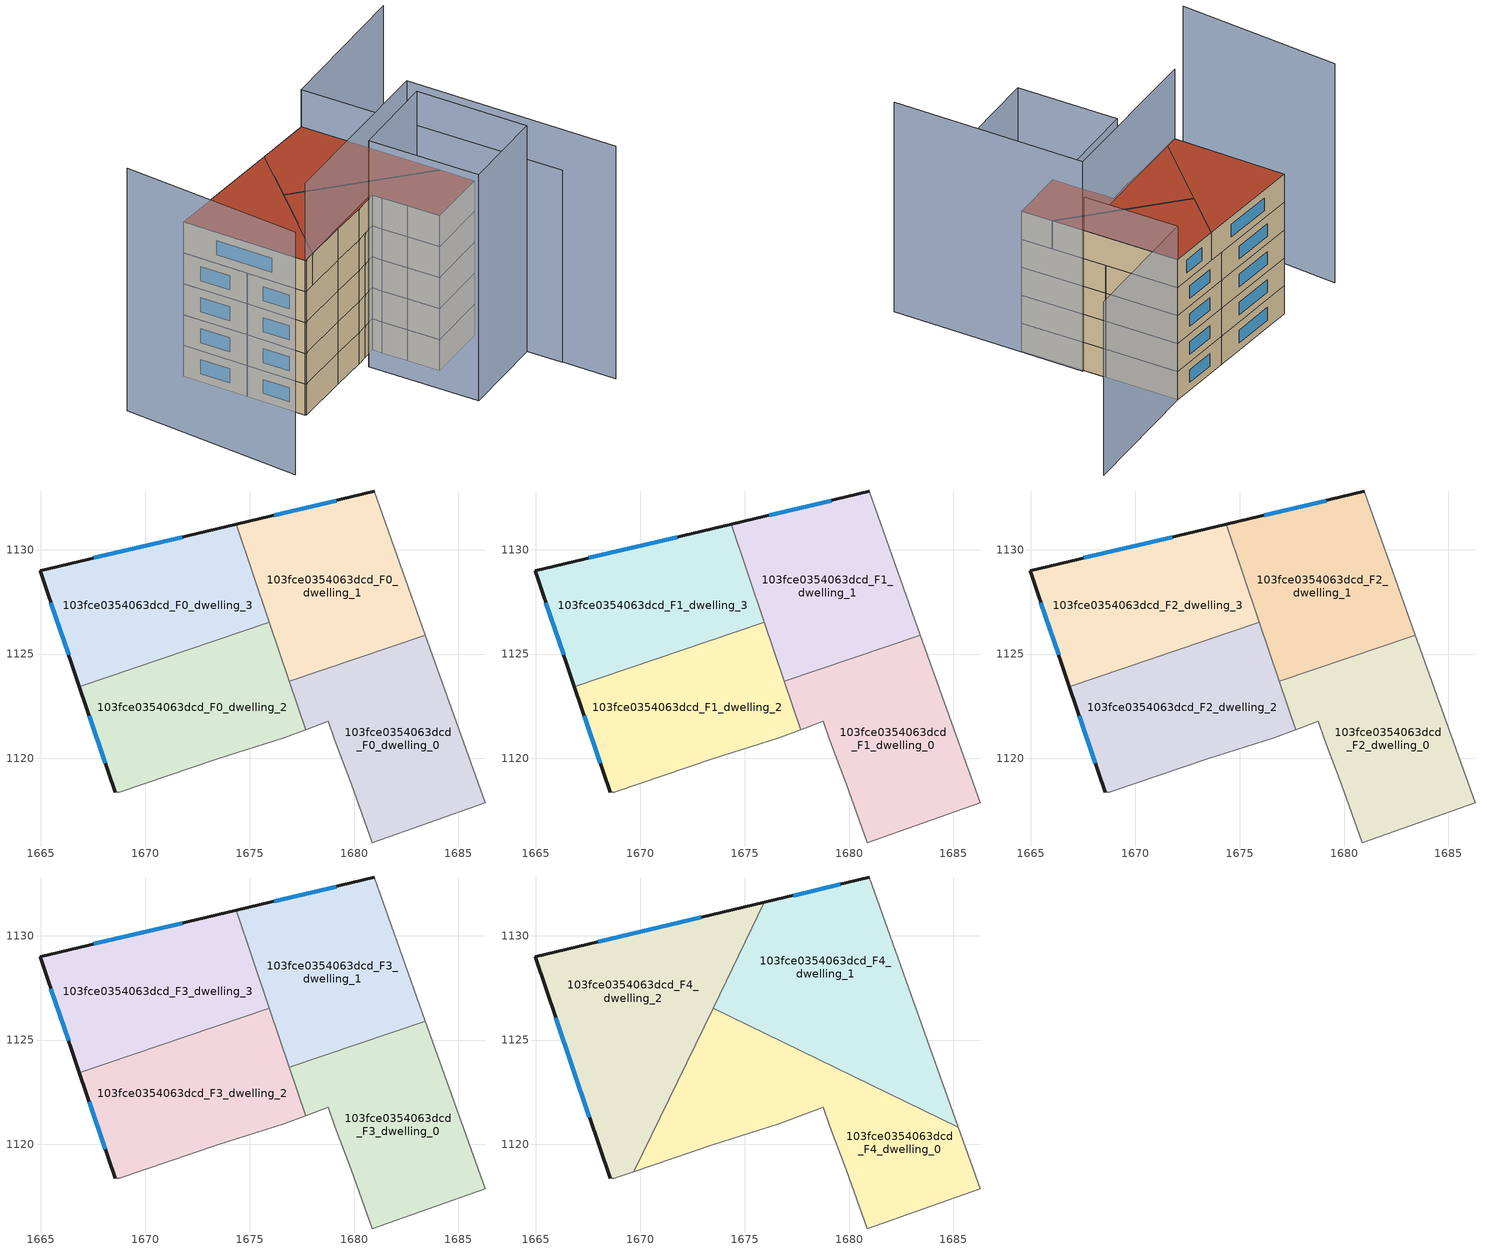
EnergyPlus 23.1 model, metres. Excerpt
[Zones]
103fce0354063dcd_F0_dwelling_0
 floor ground (EU_floor_Construction): 1683.42,1125.91 1686.27,1117.87 1680.87,1115.97 1679.87,1118.78 1679.07,1120.88 1678.77,1121.78 1677.69,1121.37 1676.9,1123.7 z0
 wall adiabatic (EU_wall_Construction): 1677.69,1121.37 1678.77,1121.78 1679.07,1120.88 1679.87,1118.78 1680.87,1115.97 1686.27,1117.87 1683.42,1125.91 z0:3
 wall to 103fce0354063dcd_F0_dwelling_1 (EU_wall_Construction): 1683.42,1125.91 1676.9,1123.7 z0:3
 wall to 103fce0354063dcd_F0_dwelling_2 (EU_wall_Construction): 1676.9,1123.7 1677.69,1121.37 z0:3
103fce0354063dcd_F0_dwelling_1
 floor ground (EU_floor_Construction): 1680.97,1132.78 1683.42,1125.91 1676.9,1123.7 1674.35,1131.21 z0
 wall outside (EU_wall_Construction): 1680.97,1132.78 1674.35,1131.21 z0:3
 wall adiabatic (EU_wall_Construction): 1683.42,1125.91 1680.97,1132.78 z0:3
 wall to 103fce0354063dcd_F0_dwelling_3 (EU_wall_Construction): 1674.35,1131.21 1675.94,1126.51 z0:3
 wall to 103fce0354063dcd_F0_dwelling_2 (EU_wall_Construction): 1675.94,1126.51 1676.9,1123.7 z0:3
 window (EU_Window_Construction): 1679.15,1132.35 1676.17,1131.65 z0.83:2.17
103fce0354063dcd_F0_dwelling_2
 floor ground (EU_floor_Construction): 1675.94,1126.51 1677.69,1121.37 1676.67,1120.98 1673.46,1119.98 1668.76,1118.38 1668.56,1118.38 1666.84,1123.43 z0
 wall outside (EU_wall_Construction): 1666.84,1123.43 1668.56,1118.38 z0:3
 wall to 103fce0354063dcd_F0_dwelling_3 (EU_wall_Construction): 1675.94,1126.51 1666.84,1123.43 z0:3
 wall adiabatic (EU_wall_Construction): 1668.56,1118.38 1668.76,1118.38 1673.46,1119.98 1676.67,1120.98 1677.69,1121.37 z0:3
 window (EU_Window_Construction): 1667.32,1122.04 1668.09,1119.77 z0.83:2.17
103fce0354063dcd_F0_dwelling_3
 floor ground (EU_floor_Construction): 1674.35,1131.21 1675.94,1126.51 1666.84,1123.43 1664.96,1128.99 z0
 wall outside (EU_wall_Construction): 1674.35,1131.21 1664.96,1128.99 1666.84,1123.43 z0:3
 window (EU_Window_Construction): 1665.48,1127.46 1666.33,1124.96 / 1671.76,1130.6 1667.54,1129.6 z0.83:2.17
103fce0354063dcd_F1_dwelling_0
 floor to 103fce0354063dcd_F0_dwelling_0 (EU_floor_Construction): 1683.42,1125.91 1686.27,1117.87 1680.87,1115.97 1679.87,1118.78 1679.07,1120.88 1678.77,1121.78 1677.69,1121.37 1676.9,1123.7 z3
 wall adiabatic (EU_wall_Construction): 1677.69,1121.37 1678.77,1121.78 1679.07,1120.88 1679.87,1118.78 1680.87,1115.97 1686.27,1117.87 1683.42,1125.91 z3:6
 wall to 103fce0354063dcd_F1_dwelling_1 (EU_wall_Construction): 1683.42,1125.91 1676.9,1123.7 z3:6
 wall to 103fce0354063dcd_F1_dwelling_2 (EU_wall_Construction): 1676.9,1123.7 1677.69,1121.37 z3:6
103fce0354063dcd_F1_dwelling_1
 floor to 103fce0354063dcd_F0_dwelling_1 (EU_floor_Construction): 1680.97,1132.78 1683.42,1125.91 1676.9,1123.7 1674.35,1131.21 z3
 wall outside (EU_wall_Construction): 1680.97,1132.78 1674.35,1131.21 z3:6
 wall adiabatic (EU_wall_Construction): 1683.42,1125.91 1680.97,1132.78 z3:6
 wall to 103fce0354063dcd_F1_dwelling_3 (EU_wall_Construction): 1674.35,1131.21 1675.94,1126.51 z3:6
 wall to 103fce0354063dcd_F1_dwelling_2 (EU_wall_Construction): 1675.94,1126.51 1676.9,1123.7 z3:6
 window (EU_Window_Construction): 1679.15,1132.35 1676.17,1131.65 z3.83:5.17
103fce0354063dcd_F1_dwelling_2
 floor to 103fce0354063dcd_F0_dwelling_2 (EU_floor_Construction): 1675.94,1126.51 1677.69,1121.37 1676.67,1120.98 1673.46,1119.98 1668.76,1118.38 1668.56,1118.38 1666.84,1123.43 z3
 wall outside (EU_wall_Construction): 1666.84,1123.43 1668.56,1118.38 z3:6
 wall to 103fce0354063dcd_F1_dwelling_3 (EU_wall_Construction): 1675.94,1126.51 1666.84,1123.43 z3:6
 wall adiabatic (EU_wall_Construction): 1668.56,1118.38 1668.76,1118.38 1673.46,1119.98 1676.67,1120.98 1677.69,1121.37 z3:6
 window (EU_Window_Construction): 1667.32,1122.04 1668.09,1119.77 z3.83:5.17
103fce0354063dcd_F1_dwelling_3
 floor to 103fce0354063dcd_F0_dwelling_3 (EU_floor_Construction): 1674.35,1131.21 1675.94,1126.51 1666.84,1123.43 1664.96,1128.99 z3
 wall outside (EU_wall_Construction): 1674.35,1131.21 1664.96,1128.99 1666.84,1123.43 z3:6
 window (EU_Window_Construction): 1665.48,1127.46 1666.33,1124.96 / 1671.76,1130.6 1667.54,1129.6 z3.83:5.17
103fce0354063dcd_F2_dwelling_0
 floor to 103fce0354063dcd_F1_dwelling_0 (EU_floor_Construction): 1683.42,1125.91 1686.27,1117.87 1680.87,1115.97 1679.87,1118.78 1679.07,1120.88 1678.77,1121.78 1677.69,1121.37 1676.9,1123.7 z6
 wall adiabatic (EU_wall_Construction): 1677.69,1121.37 1678.77,1121.78 1679.07,1120.88 1679.87,1118.78 1680.87,1115.97 1686.27,1117.87 1683.42,1125.91 z6:9
 wall to 103fce0354063dcd_F2_dwelling_1 (EU_wall_Construction): 1683.42,1125.91 1676.9,1123.7 z6:9
 wall to 103fce0354063dcd_F2_dwelling_2 (EU_wall_Construction): 1676.9,1123.7 1677.69,1121.37 z6:9
103fce0354063dcd_F2_dwelling_1
 floor to 103fce0354063dcd_F1_dwelling_1 (EU_floor_Construction): 1680.97,1132.78 1683.42,1125.91 1676.9,1123.7 1674.35,1131.21 z6
 wall outside (EU_wall_Construction): 1680.97,1132.78 1674.35,1131.21 z6:9
 wall adiabatic (EU_wall_Construction): 1683.42,1125.91 1680.97,1132.78 z6:9
 wall to 103fce0354063dcd_F2_dwelling_3 (EU_wall_Construction): 1674.35,1131.21 1675.94,1126.51 z6:9
 wall to 103fce0354063dcd_F2_dwelling_2 (EU_wall_Construction): 1675.94,1126.51 1676.9,1123.7 z6:9
 window (EU_Window_Construction): 1679.15,1132.35 1676.17,1131.65 z6.83:8.17
103fce0354063dcd_F2_dwelling_2
 floor to 103fce0354063dcd_F1_dwelling_2 (EU_floor_Construction): 1675.94,1126.51 1677.69,1121.37 1676.67,1120.98 1673.46,1119.98 1668.76,1118.38 1668.56,1118.38 1666.84,1123.43 z6
 wall outside (EU_wall_Construction): 1666.84,1123.43 1668.56,1118.38 z6:9
 wall to 103fce0354063dcd_F2_dwelling_3 (EU_wall_Construction): 1675.94,1126.51 1666.84,1123.43 z6:9
 wall adiabatic (EU_wall_Construction): 1668.56,1118.38 1668.76,1118.38 1673.46,1119.98 1676.67,1120.98 1677.69,1121.37 z6:9
 window (EU_Window_Construction): 1667.32,1122.04 1668.09,1119.77 z6.83:8.17
103fce0354063dcd_F2_dwelling_3
 floor to 103fce0354063dcd_F1_dwelling_3 (EU_floor_Construction): 1674.35,1131.21 1675.94,1126.51 1666.84,1123.43 1664.96,1128.99 z6
 wall outside (EU_wall_Construction): 1674.35,1131.21 1664.96,1128.99 1666.84,1123.43 z6:9
 window (EU_Window_Construction): 1665.48,1127.46 1666.33,1124.96 / 1671.76,1130.6 1667.54,1129.6 z6.83:8.17
103fce0354063dcd_F3_dwelling_0
 floor to 103fce0354063dcd_F2_dwelling_0 (EU_floor_Construction): 1683.42,1125.91 1686.27,1117.87 1680.87,1115.97 1679.87,1118.78 1679.07,1120.88 1678.77,1121.78 1677.69,1121.37 1676.9,1123.7 z9
 wall adiabatic (EU_wall_Construction): 1677.69,1121.37 1678.77,1121.78 1679.07,1120.88 1679.87,1118.78 1680.87,1115.97 1686.27,1117.87 1683.42,1125.91 z9:12
 wall to 103fce0354063dcd_F3_dwelling_1 (EU_wall_Construction): 1683.42,1125.91 1676.9,1123.7 z9:12
 wall to 103fce0354063dcd_F3_dwelling_2 (EU_wall_Construction): 1676.9,1123.7 1677.69,1121.37 z9:12
103fce0354063dcd_F3_dwelling_1
 floor to 103fce0354063dcd_F2_dwelling_1 (EU_floor_Construction): 1680.97,1132.78 1683.42,1125.91 1676.9,1123.7 1674.35,1131.21 z9
 wall outside (EU_wall_Construction): 1680.97,1132.78 1674.35,1131.21 z9:12
 wall adiabatic (EU_wall_Construction): 1683.42,1125.91 1680.97,1132.78 z9:12
 wall to 103fce0354063dcd_F3_dwelling_3 (EU_wall_Construction): 1674.35,1131.21 1675.94,1126.51 z9:12
 wall to 103fce0354063dcd_F3_dwelling_2 (EU_wall_Construction): 1675.94,1126.51 1676.9,1123.7 z9:12
 window (EU_Window_Construction): 1679.15,1132.35 1676.17,1131.65 z9.83:11.17
103fce0354063dcd_F3_dwelling_2
 floor to 103fce0354063dcd_F2_dwelling_2 (EU_floor_Construction): 1675.94,1126.51 1677.69,1121.37 1676.67,1120.98 1673.46,1119.98 1668.76,1118.38 1668.56,1118.38 1666.84,1123.43 z9
 wall outside (EU_wall_Construction): 1666.84,1123.43 1668.56,1118.38 z9:12
 wall to 103fce0354063dcd_F3_dwelling_3 (EU_wall_Construction): 1675.94,1126.51 1666.84,1123.43 z9:12
 wall adiabatic (EU_wall_Construction): 1668.56,1118.38 1668.76,1118.38 1673.46,1119.98 1676.67,1120.98 1677.69,1121.37 z9:12
 window (EU_Window_Construction): 1667.32,1122.04 1668.09,1119.77 z9.83:11.17
103fce0354063dcd_F3_dwelling_3
 floor to 103fce0354063dcd_F2_dwelling_3 (EU_floor_Construction): 1674.35,1131.21 1675.94,1126.51 1666.84,1123.43 1664.96,1128.99 z9
 wall outside (EU_wall_Construction): 1674.35,1131.21 1664.96,1128.99 1666.84,1123.43 z9:12
 window (EU_Window_Construction): 1665.48,1127.46 1666.33,1124.96 / 1671.76,1130.6 1667.54,1129.6 z9.83:11.17
103fce0354063dcd_F4_dwelling_0
 floor to 103fce0354063dcd_F3_dwelling_0 (EU_floor_Construction): 1685.22,1120.83 1686.27,1117.87 1680.87,1115.97 1679.87,1118.78 1679.07,1120.88 1678.77,1121.78 1677.69,1121.37 1676.9,1123.7 1678.31,1124.18 z12
 floor to 103fce0354063dcd_F3_dwelling_2 (EU_floor_Construction): 1676.42,1125.09 1677.69,1121.37 1676.67,1120.98 1673.46,1119.98 1669.7,1118.7 1673,1125.52 1674.5,1126.02 z12
 floor to 103fce0354063dcd_F3_dwelling_1 (EU_floor_Construction): 1678.31,1124.18 1676.9,1123.7 1676.42,1125.09 z12
 floor to 103fce0354063dcd_F3_dwelling_3 (EU_floor_Construction): 1674.5,1126.02 1673,1125.52 1673.49,1126.51 z12
 wall to 103fce0354063dcd_F4_dwelling_1 (EU_wall_Construction): 1685.22,1120.83 1673.49,1126.51 z12:15
 wall adiabatic (EU_wall_Construction): 1669.7,1118.7 1673.46,1119.98 1676.67,1120.98 1678.77,1121.78 1679.07,1120.88 1679.87,1118.78 1680.87,1115.97 1686.27,1117.87 1685.22,1120.83 z12:15
 wall to 103fce0354063dcd_F4_dwelling_2 (EU_wall_Construction): 1673.49,1126.51 1669.7,1118.7 z12:15
 roof outside (EU_roof_Construction): 1686.27,1117.87 1685.22,1120.83 1673.49,1126.51 1669.7,1118.7 1673.46,1119.98 1676.67,1120.98 1678.77,1121.78 1679.07,1120.88 1679.87,1118.78 1680.87,1115.97 z15
103fce0354063dcd_F4_dwelling_1
 floor to 103fce0354063dcd_F3_dwelling_1 (EU_floor_Construction): 1680.97,1132.78 1683.42,1125.91 1678.31,1124.18 1676.42,1125.09 1674.93,1129.49 1675.95,1131.59 z12
 floor to 103fce0354063dcd_F3_dwelling_0 (EU_floor_Construction): 1683.42,1125.91 1685.22,1120.83 1678.31,1124.18 z12
 floor to 103fce0354063dcd_F3_dwelling_3 (EU_floor_Construction): 1674.93,1129.49 1675.94,1126.51 1674.5,1126.02 1673.49,1126.51 z12
 floor to 103fce0354063dcd_F3_dwelling_2 (EU_floor_Construction): 1675.94,1126.51 1676.42,1125.09 1674.5,1126.02 z12
 wall outside (EU_wall_Construction): 1680.97,1132.78 1675.95,1131.59 z12:15
 wall adiabatic (EU_wall_Construction): 1685.22,1120.83 1680.97,1132.78 z12:15
 wall to 103fce0354063dcd_F4_dwelling_2 (EU_wall_Construction): 1675.95,1131.59 1673.49,1126.51 z12:15
 window (EU_Window_Construction): 1679.59,1132.46 1677.33,1131.92 z12.83:14.17
 roof outside (EU_roof_Construction): 1685.22,1120.83 1680.97,1132.78 1675.95,1131.59 1673.49,1126.51 z15
103fce0354063dcd_F4_dwelling_2
 floor to 103fce0354063dcd_F3_dwelling_2 (EU_floor_Construction): 1673,1125.52 1669.7,1118.7 1668.76,1118.38 1668.56,1118.38 1666.85,1123.43 z12
 floor to 103fce0354063dcd_F3_dwelling_3 (EU_floor_Construction): 1674.35,1131.21 1674.93,1129.49 1673,1125.52 1666.85,1123.43 1664.96,1128.99 z12
 floor to 103fce0354063dcd_F3_dwelling_1 (EU_floor_Construction): 1675.95,1131.59 1674.93,1129.49 1674.35,1131.21 z12
 wall outside (EU_wall_Construction): 1675.95,1131.59 1664.96,1128.99 1668.56,1118.38 z12:15
 wall adiabatic (EU_wall_Construction): 1668.56,1118.38 1668.76,1118.38 1669.7,1118.7 z12:15
 window (EU_Window_Construction): 1672.92,1130.87 1667.98,1129.7 / 1665.95,1126.07 1667.57,1121.3 z12.83:14.17
 roof outside (EU_roof_Construction): 1669.7,1118.7 1675.95,1131.59 1664.96,1128.99 1668.56,1118.38 1668.76,1118.38 z15
shading: 1688.94,1110.35 1680.97,1132.78 / 1680.97,1132.78 1693.75,1137.33 z0:18.6; 1668.56,1118.38 1684.32,1123.87 / 1684.32,1123.87 1690.62,1105.78 z0:22.5; 1684.5,1122.85 1687.87,1113.37 / 1687.87,1113.37 1680.33,1110.69 / 1680.33,1110.69 1676.97,1120.18 / 1676.97,1120.18 1684.5,1122.85 z0:21.9; 1658.35,1128.29 1662.35,1112.58 z0:23.5
[Building]
EU S2 Campaign: North Axis=0; Terrain=City; Solar Distribution=FullExterior
[Site:Location]
Lyon-Bron: Latitude=45.75; Longitude=5; Time Zone=1; Elevation=198
[SizingPeriod:WeatherFileDays]
AnnualSizingPeriod: Begin Month=1; Begin Day of Month=1; End Month=12; End Day of Month=31; Day of Week for Start Day=Monday; Use Weather File Daylight Saving Period=No; Use Weather File Rain and Snow Indicators=No
[MATERIAL]
EU_InternalMass_Material: Roughness=MediumRough; Thickness=0.1; Conductivity=1; Density=1800; Specific Heat=900; Thermal Absorptance=0.9; Solar Absorptance=0.7; Visible Absorptance=0.7
[MATERIAL:NOMASS] Roughness=MediumRough; Thermal Absorptance=0.9; Solar Absorptance=0.7; Visible Absorptance=0.7
Name | Thermal Resistance
EU_wall_NoMass | 0.87146
EU_roof_NoMass | 0.842276
EU_floor_NoMass | 0.496999
[WINDOWMATERIAL:SIMPLEGLAZINGSYSTEM]
EU_Window_SimpleGlazing: UFactor=2.2525; Solar Heat Gain Coefficient=0.76; Visible Transmittance=0.76
[CONSTRUCTION]
EU_wall_Construction: EU_wall_NoMass
EU_roof_Construction: EU_roof_NoMass
EU_floor_Construction: EU_floor_NoMass
EU_Window_Construction: EU_Window_SimpleGlazing
EU_InternalMass_Construction: EU_InternalMass_Material
[ZONE] Type=1; Multiplier=1; Ceiling Height=autocalculate; Floor Area=autocalculate; Part of Total Floor Area=Yes
Name | Volume
103fce0354063dcd_F0_dwelling_0; 103fce0354063dcd_F1_dwelling_0; 103fce0354063dcd_F2_dwelling_0; 103fce0354063dcd_F3_dwelling_0; 103fce0354063dcd_F0_dwelling_3; 103fce0354063dcd_F1_dwelling_3; 103fce0354063dcd_F2_dwelling_3; 103fce0354063dcd_F3_dwelling_3 | 156.048
103fce0354063dcd_F4_dwelling_0 | 208.052
103fce0354063dcd_F0_dwelling_1; 103fce0354063dcd_F1_dwelling_1; 103fce0354063dcd_F2_dwelling_1; 103fce0354063dcd_F3_dwelling_1 | 156.049
103fce0354063dcd_F4_dwelling_1 | 208.072
103fce0354063dcd_F0_dwelling_2; 103fce0354063dcd_F1_dwelling_2; 103fce0354063dcd_F2_dwelling_2; 103fce0354063dcd_F3_dwelling_2 | 156.054
103fce0354063dcd_F4_dwelling_2 | 208.044
[INTERNALMASS] Construction=EU_InternalMass_Construction
Name | Zone or ZoneList | Surface Area
103fce0354063dcd_F0_dwelling_0_EU_InternalMass | 103fce0354063dcd_F0_dwelling_0 | 52.0152
103fce0354063dcd_F0_dwelling_1_EU_InternalMass | 103fce0354063dcd_F0_dwelling_1 | 52.0166
103fce0354063dcd_F0_dwelling_2_EU_InternalMass | 103fce0354063dcd_F0_dwelling_2 | 52.0178
103fce0354063dcd_F0_dwelling_3_EU_InternalMass | 103fce0354063dcd_F0_dwelling_3 | 52.016
103fce0354063dcd_F1_dwelling_0_EU_InternalMass | 103fce0354063dcd_F1_dwelling_0 | 52.0152
103fce0354063dcd_F1_dwelling_1_EU_InternalMass | 103fce0354063dcd_F1_dwelling_1 | 52.0166
103fce0354063dcd_F1_dwelling_2_EU_InternalMass | 103fce0354063dcd_F1_dwelling_2 | 52.0178
103fce0354063dcd_F1_dwelling_3_EU_InternalMass | 103fce0354063dcd_F1_dwelling_3 | 52.016
103fce0354063dcd_F2_dwelling_0_EU_InternalMass | 103fce0354063dcd_F2_dwelling_0 | 52.0152
103fce0354063dcd_F2_dwelling_1_EU_InternalMass | 103fce0354063dcd_F2_dwelling_1 | 52.0166
103fce0354063dcd_F2_dwelling_2_EU_InternalMass | 103fce0354063dcd_F2_dwelling_2 | 52.0178
103fce0354063dcd_F2_dwelling_3_EU_InternalMass | 103fce0354063dcd_F2_dwelling_3 | 52.016
103fce0354063dcd_F3_dwelling_0_EU_InternalMass | 103fce0354063dcd_F3_dwelling_0 | 52.0152
103fce0354063dcd_F3_dwelling_1_EU_InternalMass | 103fce0354063dcd_F3_dwelling_1 | 52.0166
103fce0354063dcd_F3_dwelling_2_EU_InternalMass | 103fce0354063dcd_F3_dwelling_2 | 52.0178
103fce0354063dcd_F3_dwelling_3_EU_InternalMass | 103fce0354063dcd_F3_dwelling_3 | 52.016
103fce0354063dcd_F4_dwelling_0_EU_InternalMass | 103fce0354063dcd_F4_dwelling_0 | 69.3495
103fce0354063dcd_F4_dwelling_1_EU_InternalMass | 103fce0354063dcd_F4_dwelling_1 | 69.3566
103fce0354063dcd_F4_dwelling_2_EU_InternalMass | 103fce0354063dcd_F4_dwelling_2 | 69.348
[OTHEREQUIPMENT] Fuel Type=Electricity; Design Level Calculation Method=Watts/Area; Power per Zone Floor Area=1; Fraction Latent=0; Fraction Radiant=0; Fraction Lost=0; Carbon Dioxide Generation Rate=0; EndUse Subcategory=EU_Step8_InternalGains
Name | Zone or ZoneList or Space or SpaceList | Schedule
EU_Step8_InternalGain_103fce0354063dcd_F0_dwelling_0_f000 | 103fce0354063dcd_F0_dwelling_0 | EU_Step8_GainSchedule_103fce0354063dcd_F0_dwelling_0_f000
EU_Step8_InternalGain_103fce0354063dcd_F0_dwelling_1_f000 | 103fce0354063dcd_F0_dwelling_1 | EU_Step8_GainSchedule_103fce0354063dcd_F0_dwelling_1_f000
EU_Step8_InternalGain_103fce0354063dcd_F0_dwelling_2_f000 | 103fce0354063dcd_F0_dwelling_2 | EU_Step8_GainSchedule_103fce0354063dcd_F0_dwelling_2_f000
EU_Step8_InternalGain_103fce0354063dcd_F0_dwelling_3_f000 | 103fce0354063dcd_F0_dwelling_3 | EU_Step8_GainSchedule_103fce0354063dcd_F0_dwelling_3_f000
EU_Step8_InternalGain_103fce0354063dcd_F1_dwelling_0_f000 | 103fce0354063dcd_F1_dwelling_0 | EU_Step8_GainSchedule_103fce0354063dcd_F1_dwelling_0_f000
EU_Step8_InternalGain_103fce0354063dcd_F1_dwelling_1_f000 | 103fce0354063dcd_F1_dwelling_1 | EU_Step8_GainSchedule_103fce0354063dcd_F1_dwelling_1_f000
EU_Step8_InternalGain_103fce0354063dcd_F1_dwelling_2_f000 | 103fce0354063dcd_F1_dwelling_2 | EU_Step8_GainSchedule_103fce0354063dcd_F1_dwelling_2_f000
EU_Step8_InternalGain_103fce0354063dcd_F1_dwelling_3_f000 | 103fce0354063dcd_F1_dwelling_3 | EU_Step8_GainSchedule_103fce0354063dcd_F1_dwelling_3_f000
EU_Step8_InternalGain_103fce0354063dcd_F2_dwelling_0_f000 | 103fce0354063dcd_F2_dwelling_0 | EU_Step8_GainSchedule_103fce0354063dcd_F2_dwelling_0_f000
EU_Step8_InternalGain_103fce0354063dcd_F2_dwelling_1_f000 | 103fce0354063dcd_F2_dwelling_1 | EU_Step8_GainSchedule_103fce0354063dcd_F2_dwelling_1_f000
EU_Step8_InternalGain_103fce0354063dcd_F2_dwelling_2_f000 | 103fce0354063dcd_F2_dwelling_2 | EU_Step8_GainSchedule_103fce0354063dcd_F2_dwelling_2_f000
EU_Step8_InternalGain_103fce0354063dcd_F2_dwelling_3_f000 | 103fce0354063dcd_F2_dwelling_3 | EU_Step8_GainSchedule_103fce0354063dcd_F2_dwelling_3_f000
EU_Step8_InternalGain_103fce0354063dcd_F3_dwelling_0_f000 | 103fce0354063dcd_F3_dwelling_0 | EU_Step8_GainSchedule_103fce0354063dcd_F3_dwelling_0_f000
EU_Step8_InternalGain_103fce0354063dcd_F3_dwelling_1_f000 | 103fce0354063dcd_F3_dwelling_1 | EU_Step8_GainSchedule_103fce0354063dcd_F3_dwelling_1_f000
EU_Step8_InternalGain_103fce0354063dcd_F3_dwelling_2_f000 | 103fce0354063dcd_F3_dwelling_2 | EU_Step8_GainSchedule_103fce0354063dcd_F3_dwelling_2_f000
EU_Step8_InternalGain_103fce0354063dcd_F3_dwelling_3_f000 | 103fce0354063dcd_F3_dwelling_3 | EU_Step8_GainSchedule_103fce0354063dcd_F3_dwelling_3_f000
EU_Step8_InternalGain_103fce0354063dcd_F4_dwelling_0_f000 | 103fce0354063dcd_F4_dwelling_0 | EU_Step8_GainSchedule_103fce0354063dcd_F4_dwelling_0_f000
EU_Step8_InternalGain_103fce0354063dcd_F4_dwelling_1_f000 | 103fce0354063dcd_F4_dwelling_1 | EU_Step8_GainSchedule_103fce0354063dcd_F4_dwelling_1_f000
EU_Step8_InternalGain_103fce0354063dcd_F4_dwelling_2_f000 | 103fce0354063dcd_F4_dwelling_2 | EU_Step8_GainSchedule_103fce0354063dcd_F4_dwelling_2_f000
[ZONEVENTILATION:DESIGNFLOWRATE] Schedule=EU_AlwaysOn; Design Flow Rate Calculation Method=AirChanges/Hour; Air Changes per Hour=0.425; Ventilation Type=Natural; Fan Pressure Rise=0; Fan Total Efficiency=1; Constant Term Coefficient=1; Temperature Term Coefficient=0; Velocity Term Coefficient=0; Velocity Squared Term Coefficient=0; Minimum Indoor Temperature=-100; Maximum Indoor Temperature=100; Delta Temperature=-100; Minimum Outdoor Temperature=-100; Maximum Outdoor Temperature=100; Maximum Wind Speed=40
Name | Zone or ZoneList or Space or SpaceList
EU_ConstantAir_103fce0354063dcd_F0_dwelling_0 | 103fce0354063dcd_F0_dwelling_0
EU_ConstantAir_103fce0354063dcd_F0_dwelling_1 | 103fce0354063dcd_F0_dwelling_1
EU_ConstantAir_103fce0354063dcd_F0_dwelling_2 | 103fce0354063dcd_F0_dwelling_2
EU_ConstantAir_103fce0354063dcd_F0_dwelling_3 | 103fce0354063dcd_F0_dwelling_3
EU_ConstantAir_103fce0354063dcd_F1_dwelling_0 | 103fce0354063dcd_F1_dwelling_0
EU_ConstantAir_103fce0354063dcd_F1_dwelling_1 | 103fce0354063dcd_F1_dwelling_1
EU_ConstantAir_103fce0354063dcd_F1_dwelling_2 | 103fce0354063dcd_F1_dwelling_2
EU_ConstantAir_103fce0354063dcd_F1_dwelling_3 | 103fce0354063dcd_F1_dwelling_3
EU_ConstantAir_103fce0354063dcd_F2_dwelling_0 | 103fce0354063dcd_F2_dwelling_0
EU_ConstantAir_103fce0354063dcd_F2_dwelling_1 | 103fce0354063dcd_F2_dwelling_1
EU_ConstantAir_103fce0354063dcd_F2_dwelling_2 | 103fce0354063dcd_F2_dwelling_2
EU_ConstantAir_103fce0354063dcd_F2_dwelling_3 | 103fce0354063dcd_F2_dwelling_3
EU_ConstantAir_103fce0354063dcd_F3_dwelling_0 | 103fce0354063dcd_F3_dwelling_0
EU_ConstantAir_103fce0354063dcd_F3_dwelling_1 | 103fce0354063dcd_F3_dwelling_1
EU_ConstantAir_103fce0354063dcd_F3_dwelling_2 | 103fce0354063dcd_F3_dwelling_2
EU_ConstantAir_103fce0354063dcd_F3_dwelling_3 | 103fce0354063dcd_F3_dwelling_3
EU_ConstantAir_103fce0354063dcd_F4_dwelling_0 | 103fce0354063dcd_F4_dwelling_0
EU_ConstantAir_103fce0354063dcd_F4_dwelling_1 | 103fce0354063dcd_F4_dwelling_1
EU_ConstantAir_103fce0354063dcd_F4_dwelling_2 | 103fce0354063dcd_F4_dwelling_2
[HVACTEMPLATE:THERMOSTAT] Constant Heating Setpoint=20; Constant Cooling Setpoint=50
EU_HeatOnly_103fce0354063dcd_F0_dwelling_0; EU_HeatOnly_103fce0354063dcd_F0_dwelling_1; EU_HeatOnly_103fce0354063dcd_F0_dwelling_2; EU_HeatOnly_103fce0354063dcd_F0_dwelling_3; EU_HeatOnly_103fce0354063dcd_F1_dwelling_0; EU_HeatOnly_103fce0354063dcd_F1_dwelling_1; EU_HeatOnly_103fce0354063dcd_F1_dwelling_2; EU_HeatOnly_103fce0354063dcd_F1_dwelling_3; EU_HeatOnly_103fce0354063dcd_F2_dwelling_0; EU_HeatOnly_103fce0354063dcd_F2_dwelling_1; EU_HeatOnly_103fce0354063dcd_F2_dwelling_2; EU_HeatOnly_103fce0354063dcd_F2_dwelling_3; EU_HeatOnly_103fce0354063dcd_F3_dwelling_0; EU_HeatOnly_103fce0354063dcd_F3_dwelling_1; EU_HeatOnly_103fce0354063dcd_F3_dwelling_2; EU_HeatOnly_103fce0354063dcd_F3_dwelling_3; EU_HeatOnly_103fce0354063dcd_F4_dwelling_0; EU_HeatOnly_103fce0354063dcd_F4_dwelling_1; EU_HeatOnly_103fce0354063dcd_F4_dwelling_2
[HVACTEMPLATE:ZONE:IDEALLOADSAIRSYSTEM] System Availability Schedule=EU_AlwaysOn; Maximum Heating Supply Air Temperature=50; Minimum Cooling Supply Air Temperature=13; Maximum Heating Supply Air Humidity Ratio=0.0156; Minimum Cooling Supply Air Humidity Ratio=0.0077; Heating Limit=NoLimit; Cooling Limit=NoLimit; Heating Availability Schedule=EU_AlwaysOn; Cooling Availability Schedule=EU_CoolingOff; Dehumidification Control Type=ConstantSensibleHeatRatio; Cooling Sensible Heat Ratio=0.7; Dehumidification Setpoint=60; Humidification Control Type=None; Humidification Setpoint=30; Outdoor Air Method=None; Outdoor Air Flow Rate per Person=0.00944; Outdoor Air Flow Rate per Zone Floor Area=0; Outdoor Air Flow Rate per Zone=0; Demand Controlled Ventilation Type=None; Outdoor Air Economizer Type=NoEconomizer; Heat Recovery Type=None; Sensible Heat Recovery Effectiveness=0.7; Latent Heat Recovery Effectiveness=0.65
Name | Template Thermostat
103fce0354063dcd_F0_dwelling_0 | EU_HeatOnly_103fce0354063dcd_F0_dwelling_0
103fce0354063dcd_F0_dwelling_1 | EU_HeatOnly_103fce0354063dcd_F0_dwelling_1
103fce0354063dcd_F0_dwelling_2 | EU_HeatOnly_103fce0354063dcd_F0_dwelling_2
103fce0354063dcd_F0_dwelling_3 | EU_HeatOnly_103fce0354063dcd_F0_dwelling_3
103fce0354063dcd_F1_dwelling_0 | EU_HeatOnly_103fce0354063dcd_F1_dwelling_0
103fce0354063dcd_F1_dwelling_1 | EU_HeatOnly_103fce0354063dcd_F1_dwelling_1
103fce0354063dcd_F1_dwelling_2 | EU_HeatOnly_103fce0354063dcd_F1_dwelling_2
103fce0354063dcd_F1_dwelling_3 | EU_HeatOnly_103fce0354063dcd_F1_dwelling_3
103fce0354063dcd_F2_dwelling_0 | EU_HeatOnly_103fce0354063dcd_F2_dwelling_0
103fce0354063dcd_F2_dwelling_1 | EU_HeatOnly_103fce0354063dcd_F2_dwelling_1
103fce0354063dcd_F2_dwelling_2 | EU_HeatOnly_103fce0354063dcd_F2_dwelling_2
103fce0354063dcd_F2_dwelling_3 | EU_HeatOnly_103fce0354063dcd_F2_dwelling_3
103fce0354063dcd_F3_dwelling_0 | EU_HeatOnly_103fce0354063dcd_F3_dwelling_0
103fce0354063dcd_F3_dwelling_1 | EU_HeatOnly_103fce0354063dcd_F3_dwelling_1
103fce0354063dcd_F3_dwelling_2 | EU_HeatOnly_103fce0354063dcd_F3_dwelling_2
103fce0354063dcd_F3_dwelling_3 | EU_HeatOnly_103fce0354063dcd_F3_dwelling_3
103fce0354063dcd_F4_dwelling_0 | EU_HeatOnly_103fce0354063dcd_F4_dwelling_0
103fce0354063dcd_F4_dwelling_1 | EU_HeatOnly_103fce0354063dcd_F4_dwelling_1
103fce0354063dcd_F4_dwelling_2 | EU_HeatOnly_103fce0354063dcd_F4_dwelling_2
[SIZING:ZONE] Zone Cooling Design Supply Air Temperature Input Method=SupplyAirTemperature; Zone Cooling Design Supply Air Temperature=13; Zone Heating Design Supply Air Temperature Input Method=SupplyAirTemperature; Zone Heating Design Supply Air Temperature=50; Zone Cooling Design Supply Air Humidity Ratio=0.008; Zone Heating Design Supply Air Humidity Ratio=0.008; Cooling Design Air Flow Method=DesignDay; Cooling Design Air Flow Rate=0; Cooling Minimum Air Flow per Zone Floor Area=0.000762; Cooling Minimum Air Flow=0; Cooling Minimum Air Flow Fraction=0.2; Heating Design Air Flow Method=DesignDay; Heating Design Air Flow Rate=0; Heating Maximum Air Flow per Zone Floor Area=0.002032; Heating Maximum Air Flow=0.141576; Heating Maximum Air Flow Fraction=0.3; Account for Dedicated Outdoor Air System=No; Dedicated Outdoor Air System Control Strategy=NeutralSupplyAir; Dedicated Outdoor Air Low Setpoint Temperature for Design=autosize; Dedicated Outdoor Air High Setpoint Temperature for Design=autosize; Zone Load Sizing Method=Sensible Load Only No Latent Load; Zone Latent Cooling Design Supply Air Humidity Ratio Input Method=HumidityRatioDifference; Zone Cooling Design Supply Air Humidity Ratio Difference=0.005; Zone Latent Heating Design Supply Air Humidity Ratio Input Method=HumidityRatioDifference; Zone Humidification Design Supply Air Humidity Ratio Difference=0.005
103fce0354063dcd_F0_dwelling_0; 103fce0354063dcd_F0_dwelling_1; 103fce0354063dcd_F0_dwelling_2; 103fce0354063dcd_F0_dwelling_3; 103fce0354063dcd_F1_dwelling_0; 103fce0354063dcd_F1_dwelling_1; 103fce0354063dcd_F1_dwelling_2; 103fce0354063dcd_F1_dwelling_3; 103fce0354063dcd_F2_dwelling_0; 103fce0354063dcd_F2_dwelling_1; 103fce0354063dcd_F2_dwelling_2; 103fce0354063dcd_F2_dwelling_3; 103fce0354063dcd_F3_dwelling_0; 103fce0354063dcd_F3_dwelling_1; 103fce0354063dcd_F3_dwelling_2; 103fce0354063dcd_F3_dwelling_3; 103fce0354063dcd_F4_dwelling_0; 103fce0354063dcd_F4_dwelling_1; 103fce0354063dcd_F4_dwelling_2
[SCHEDULE:CONSTANT]
Name | Hourly Value
EU_AlwaysOn | 1
EU_CoolingOff | 0
[SCHEDULE:FILE] Column Number=1; Rows to Skip at Top=0; Number of Hours of Data=8760; Column Separator=Comma; Interpolate to Timestep=No; Minutes per Item=60; Adjust Schedule for Daylight Savings=Yes
Name | File
EU_Step8_GainSchedule_103fce0354063dcd_F0_dwelling_0_f000 | ../../schedules/103fce0354063dcd/103fce0354063dcd_F0_dwelling_0_f000_gain.csv
EU_Step8_GainSchedule_103fce0354063dcd_F0_dwelling_1_f000 | ../../schedules/103fce0354063dcd/103fce0354063dcd_F0_dwelling_1_f000_gain.csv
EU_Step8_GainSchedule_103fce0354063dcd_F0_dwelling_2_f000 | ../../schedules/103fce0354063dcd/103fce0354063dcd_F0_dwelling_2_f000_gain.csv
EU_Step8_GainSchedule_103fce0354063dcd_F0_dwelling_3_f000 | ../../schedules/103fce0354063dcd/103fce0354063dcd_F0_dwelling_3_f000_gain.csv
EU_Step8_GainSchedule_103fce0354063dcd_F1_dwelling_0_f000 | ../../schedules/103fce0354063dcd/103fce0354063dcd_F1_dwelling_0_f000_gain.csv
EU_Step8_GainSchedule_103fce0354063dcd_F1_dwelling_1_f000 | ../../schedules/103fce0354063dcd/103fce0354063dcd_F1_dwelling_1_f000_gain.csv
EU_Step8_GainSchedule_103fce0354063dcd_F1_dwelling_2_f000 | ../../schedules/103fce0354063dcd/103fce0354063dcd_F1_dwelling_2_f000_gain.csv
EU_Step8_GainSchedule_103fce0354063dcd_F1_dwelling_3_f000 | ../../schedules/103fce0354063dcd/103fce0354063dcd_F1_dwelling_3_f000_gain.csv
EU_Step8_GainSchedule_103fce0354063dcd_F2_dwelling_0_f000 | ../../schedules/103fce0354063dcd/103fce0354063dcd_F2_dwelling_0_f000_gain.csv
EU_Step8_GainSchedule_103fce0354063dcd_F2_dwelling_1_f000 | ../../schedules/103fce0354063dcd/103fce0354063dcd_F2_dwelling_1_f000_gain.csv
EU_Step8_GainSchedule_103fce0354063dcd_F2_dwelling_2_f000 | ../../schedules/103fce0354063dcd/103fce0354063dcd_F2_dwelling_2_f000_gain.csv
EU_Step8_GainSchedule_103fce0354063dcd_F2_dwelling_3_f000 | ../../schedules/103fce0354063dcd/103fce0354063dcd_F2_dwelling_3_f000_gain.csv
EU_Step8_GainSchedule_103fce0354063dcd_F3_dwelling_0_f000 | ../../schedules/103fce0354063dcd/103fce0354063dcd_F3_dwelling_0_f000_gain.csv
EU_Step8_GainSchedule_103fce0354063dcd_F3_dwelling_1_f000 | ../../schedules/103fce0354063dcd/103fce0354063dcd_F3_dwelling_1_f000_gain.csv
EU_Step8_GainSchedule_103fce0354063dcd_F3_dwelling_2_f000 | ../../schedules/103fce0354063dcd/103fce0354063dcd_F3_dwelling_2_f000_gain.csv
EU_Step8_GainSchedule_103fce0354063dcd_F3_dwelling_3_f000 | ../../schedules/103fce0354063dcd/103fce0354063dcd_F3_dwelling_3_f000_gain.csv
EU_Step8_GainSchedule_103fce0354063dcd_F4_dwelling_0_f000 | ../../schedules/103fce0354063dcd/103fce0354063dcd_F4_dwelling_0_f000_gain.csv
EU_Step8_GainSchedule_103fce0354063dcd_F4_dwelling_1_f000 | ../../schedules/103fce0354063dcd/103fce0354063dcd_F4_dwelling_1_f000_gain.csv
EU_Step8_GainSchedule_103fce0354063dcd_F4_dwelling_2_f000 | ../../schedules/103fce0354063dcd/103fce0354063dcd_F4_dwelling_2_f000_gain.csv
